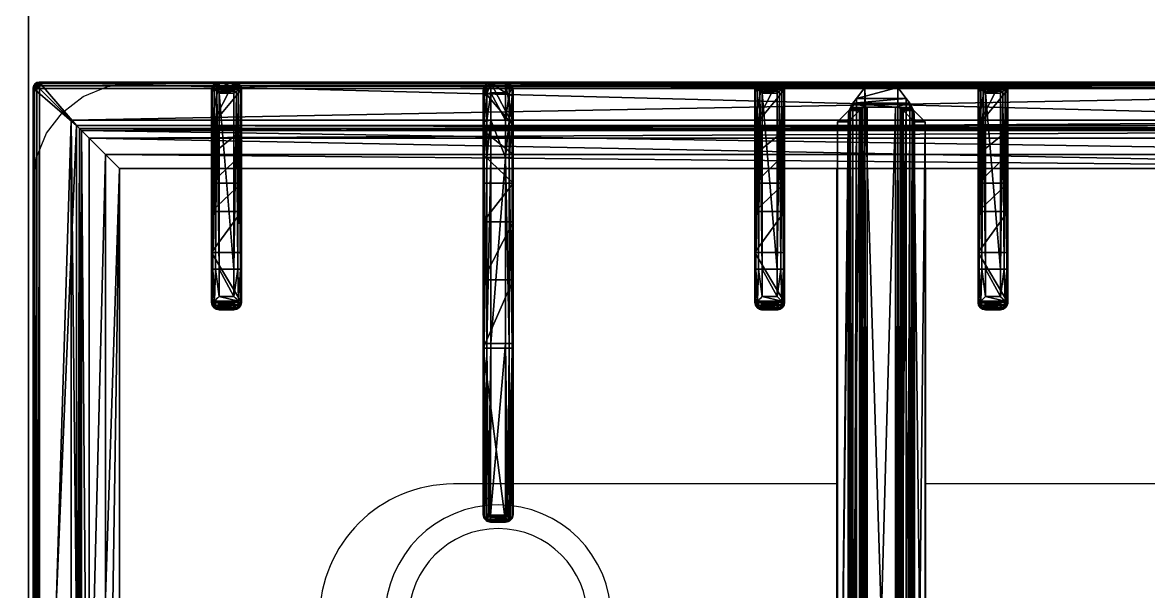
# Model space of a CAD drawing. Header units: millimetres. Extents: x 38967 to 51721, y 49836 to 53207.
# Drawn here: x 41740.43 to 41778.26, y 52557.73 to 52576.84 of the extents above; entities that cross this region are included whole.
import ezdxf

# ---------------------------------------------------------------- set-up
doc = ezdxf.new("R2010")
doc.units = ezdxf.units.MM
doc.header["$LTSCALE"] = 5
for name, color, linetype in [('200-EquipBlack-3d', 250, 'Continuous'), ('200-EquipInternal-2d', 252, 'Continuous'), ('200-EquipSteel-3d', 9, 'Continuous')]:
    doc.layers.add(name, color=color, linetype=linetype)

# ---------------------------------------------------------------- blocks, each defined once
blk = doc.blocks.new('ELECTROLUX-MC7-BODY1200X250')
at = {"layer": '200-EquipSteel-3d'}
for points in [[(0, -655, 650), (0, -102, 650), (1200, -102, 650), (1200, -655, 650)], [(0, -655, 650), (1200, -655, 650), (1200, -655, 900), (0, -655, 900)]]:
    blk.add_3dface(points, dxfattribs=at)
blk = doc.blocks.new('ELECTROLUX-MC-BURNER6')
at = {"layer": '200-EquipInternal-2d'}
for radius in [38, 30]:
    blk.add_circle((0, 0), radius, dxfattribs=at)
blk = doc.blocks.new('ELECTROLUX-MC-CRUSCOTTO1200')
at = {"layer": '200-EquipSteel-3d'}
for points in [[(0, -55.83, 654.41), (0, 0, 660.54), (1200, 0, 660.54), (1200, -55.83, 654.41)], [(0, 0, 660.54), (0, 0, 900), (1200, 0, 900), (1200, 0, 660.54)], [(0, 0, 900), (0, -62, 900), (1200, -62, 900), (1200, 0, 900)]]:
    blk.add_3dface(points, dxfattribs=at)
blk = doc.blocks.new('ELECTROLUX-MC7-TOPFYERBRURNERS6')
at = {"layer": '200-EquipInternal-2d'}
for p, q in [((780, -651.5), (780, -85.5)), ((703.52, -333.5), (703.52, -328.5)), ((703.52, -328.5), (705.63, -328.5)), ((705.63, -328.5), (705.63, -333.5)), ((708.09, -326), (705.96, -326)), ((717.19, -328.5), (707.98, -328.5)), ((707.98, -333.5), (707.98, -328.5)), ((708.09, -326), (717.24, -326)), ((717.19, -328.5), (717.19, -333.5)), ((778, -328.5), (717.19, -328.5)), ((717.24, -326), (777.53, -326)), ((778, -328.5), (778, -333.5)), ((780, -328.5), (780, -333.5)), ((780, -328.5), (780, -333.5)), ((705.63, -333.5), (703.52, -333.5)), ((705.96, -336), (708.09, -336)), ((707.98, -333.5), (717.19, -333.5)), ((717.24, -336), (708.09, -336)), ((717.19, -333.5), (778, -333.5)), ((777.53, -336), (717.24, -336)), ((605, -353.5), (751.02, -353.5)), ((605, -383.5), (751.02, -383.5)), ((705.96, -401), (708.09, -401)), ((717.24, -401), (708.09, -401)), ((777.53, -401), (717.24, -401)), ((703.52, -403.5), (703.52, -408.5)), ((705.63, -403.5), (703.52, -403.5)), ((705.63, -408.5), (705.63, -403.5)), ((707.98, -403.5), (717.19, -403.5)), ((707.98, -403.5), (707.98, -408.5)), ((717.19, -403.5), (778, -403.5)), ((717.19, -408.5), (717.19, -403.5)), ((778, -408.5), (778, -403.5)), ((780, -408.5), (780, -403.5)), ((780, -408.5), (780, -403.5)), ((703.52, -408.5), (705.63, -408.5)), ((717.19, -408.5), (707.98, -408.5)), ((778, -408.5), (717.19, -408.5)), ((708.09, -411), (705.96, -411)), ((708.09, -411), (717.24, -411)), ((717.24, -411), (777.53, -411)), ((632.19, -494.75), (632.19, -499.75)), ((632.64, -494.75), (632.19, -494.75)), ((632.64, -494.75), (632.64, -499.75)), ((632.73, -494.16), (632.73, -500.34)), ((634.54, -494.75), (634.54, -499.75)), ((692.19, -494.75), (634.54, -494.75)), ((634.69, -492.25), (635.11, -492.25)), ((635.11, -492.25), (692.24, -492.25)), ((692.19, -494.75), (692.19, -499.75)), ((754.69, -494.75), (692.19, -494.75)), ((692.24, -492.25), (754.69, -492.25)), ((754.69, -494.75), (754.69, -492.25)), ((754.69, -492.25), (777.19, -492.25)), ((754.69, -494.75), (754.69, -499.75)), ((779.69, -494.75), (754.69, -494.75)), ((779.69, -494.75), (779.69, -499.75)), ((632.19, -499.75), (632.64, -499.75)), ((634.54, -499.75), (692.19, -499.75)), ((635.11, -502.25), (634.69, -502.25)), ((692.24, -502.25), (635.11, -502.25)), ((692.19, -499.75), (754.69, -499.75)), ((754.69, -502.25), (692.24, -502.25)), ((754.69, -502.25), (754.69, -499.75)), ((754.69, -499.75), (779.69, -499.75)), ((777.19, -502.25), (754.69, -502.25)), ((703.52, -591), (703.52, -586)), ((703.52, -586), (705.63, -586)), ((705.63, -586), (705.63, -591)), ((708.09, -583.5), (705.96, -583.5)), ((717.19, -586), (707.98, -586)), ((707.98, -591), (707.98, -586)), ((708.09, -583.5), (717.24, -583.5)), ((717.19, -586), (717.19, -591)), ((778, -586), (717.19, -586)), ((717.24, -583.5), (777.53, -583.5)), ((778, -586), (778, -591)), ((780, -586), (780, -591)), ((780, -586), (780, -591)), ((705.63, -591), (703.52, -591)), ((705.96, -593.5), (708.09, -593.5)), ((707.98, -591), (717.19, -591)), ((717.24, -593.5), (708.09, -593.5)), ((717.19, -591), (778, -591)), ((777.53, -593.5), (717.24, -593.5)), ((422, -653.5), (778, -653.5))]:
    blk.add_line(p, q, dxfattribs=at)
blk.add_lwpolyline([(751.02, -112.48), (448.98, -112.48), (448.98, -624.52), (751.02, -624.52)], close=True, dxfattribs=at)
for points in [[(555, -353.5), (555, -222.25, -1), (645, -222.25), (645, -353.5)], [(645, -383.5), (645, -512.25, -1), (555, -512.25), (555, -383.5)]]:
    blk.add_lwpolyline(points, format="xyb", dxfattribs=at)
for centre, start, end in [((777.19, -494.75), 0, 90), ((777.19, -499.75), 270, 0)]:
    blk.add_arc(centre, 2.5, start, end, dxfattribs=at)
for centre, major_axis, ratio, start_param, end_param in [((708.09, -328.5), (1.92, 1.92), 0.8391, 1.592613, 2.268928), ((708.09, -328.5), (0, 2.5), 0.84544, 0, 0.894481), ((708.09, -328.5), (-2.5, 2.5), 0.02182, 0.872665, 1.54898), ((717.24, -328.5), (0, 2.5), 0.02182, 0, 1.570796), ((777.53, -328.5), (0, 2.5), 0.948965, -0.895145, 0), ((708.09, -333.5), (-1.92, 1.92), 0.8391, 0.872665, 1.54898), ((708.09, -333.5), (2.5, 2.5), 0.02182, 1.592613, 2.268928), ((708.09, -333.5), (0, 2.5), 0.84544, 2.247111, 3.141593), ((717.24, -333.5), (0, 2.5), 0.02182, 1.570796, 3.141593), ((777.53, -333.5), (0, 2.5), 0.948965, 3.141593, 4.036737), ((708.09, -586), (1.92, 1.92), 0.8391, 1.592613, 2.268928), ((708.09, -586), (0, 2.5), 0.84544, 0, 0.894481), ((708.09, -586), (-2.5, 2.5), 0.02182, 0.872665, 1.54898), ((717.24, -586), (0, 2.5), 0.02182, 0, 1.570796), ((777.53, -586), (0, 2.5), 0.948965, -0.895145, 0), ((708.09, -591), (-1.92, 1.92), 0.8391, 0.872665, 1.54898), ((708.09, -591), (2.5, 2.5), 0.02182, 1.592613, 2.268928), ((708.09, -591), (0, 2.5), 0.84544, 2.247111, 3.141593), ((717.24, -591), (0, 2.5), 0.02182, 1.570796, 3.141593), ((777.53, -591), (0, 2.5), 0.948965, 3.141593, 4.036737)]:
    blk.add_ellipse(centre, major_axis=major_axis, ratio=ratio, start_param=start_param, end_param=end_param, dxfattribs=at)
at = {"layer": '200-EquipInternal-2d', "extrusion": (0, 0, -1)}
for centre, major_axis, ratio, start_param, end_param in [((708.09, -403.5), (0, 2.5), 0.84544, -0.894481, 0), ((717.24, -403.5), (0, 2.5), 0.02182, 4.712389, 6.283185), ((777.53, -403.5), (0, 2.5), 0.948965, 0, 0.895145), ((708.09, -403.5), (1.92, 1.92), 0.8391, 4.014257, 4.690572), ((708.09, -403.5), (-2.5, 2.5), 0.02182, 4.734206, 5.410521), ((708.09, -408.5), (-1.92, 1.92), 0.8391, 4.734206, 5.410521), ((708.09, -408.5), (2.5, 2.5), 0.02182, 4.014257, 4.690572), ((717.24, -408.5), (0, 2.5), 0.02182, 3.141593, 4.712389), ((708.09, -408.5), (0, 2.5), 0.84544, 3.141593, 4.036074), ((777.53, -408.5), (0, 2.5), 0.948965, 2.246448, 3.141593), ((634.69, -494.75), (2.5, 0), 0.99863, 3.141593, 4.712389), ((636.11, -494.75), (3.47, 0), 0.720185, 3.141593, 3.380139), ((635.11, -494.75), (0, 2.5), 0.951091, -0.914364, 0), ((692.24, -494.75), (0, 2.5), 0.02182, 4.712389, 6.283185), ((634.69, -499.75), (-2.5, 0), 0.99863, 4.712389, 6.283185), ((636.11, -499.75), (-3.47, 0), 0.720185, -0.238546, 0), ((635.11, -499.75), (0, 2.5), 0.951091, 3.141593, 4.055957), ((692.24, -499.75), (0, 2.5), 0.02182, 3.141593, 4.712389), ((778, -651.5), (-1.42, 1.42), 0.997265, 2.357564, 3.925621)]:
    blk.add_ellipse(centre, major_axis=major_axis, ratio=ratio, start_param=start_param, end_param=end_param, dxfattribs=at)
at = {"layer": '200-EquipInternal-2d'}
for points, knots in [([(705.96, -326), (705.81, -326), (705.65, -326.01), (705.34, -326.08), (705.18, -326.13), (704.88, -326.25), (704.74, -326.33), (704.47, -326.52), (704.35, -326.62), (704.13, -326.84), (704.03, -326.97), (703.85, -327.24), (703.77, -327.39), (703.65, -327.7), (703.6, -327.86), (703.54, -328.18), (703.52, -328.34), (703.52, -328.5)], [3.776921, 3.776921, 3.776921, 3.776921, 4.248957, 4.248957, 4.720993, 4.720993, 5.193029, 5.193029, 5.665065, 5.665065, 6.135831, 6.135831, 6.606596, 6.606596, 7.077361, 7.077361, 7.548126, 7.548126, 7.548126, 7.548126]), ([(779.38, -326.94), (779.21, -327.14), (779.01, -327.37), (778.67, -327.75), (778.53, -327.9), (778.26, -328.21), (778.13, -328.36), (778, -328.5)], [11.858599, 11.858599, 11.858599, 11.858599, 12.773425, 12.773425, 13.35037, 13.35037, 13.927314, 13.927314, 13.927314, 13.927314]), ([(780, -328.5), (779.99, -328.36), (779.97, -328.21), (779.91, -327.9), (779.86, -327.75), (779.69, -327.37), (779.55, -327.14), (779.38, -326.94)], [0, 0, 0, 0, 0.576945, 0.576945, 1.153889, 1.153889, 2.068716, 2.068716, 2.068716, 2.068716]), ([(703.52, -333.5), (703.52, -333.66), (703.54, -333.82), (703.6, -334.14), (703.65, -334.3), (703.77, -334.61), (703.85, -334.76), (704.03, -335.03), (704.13, -335.16), (704.35, -335.38), (704.47, -335.48), (704.74, -335.67), (704.88, -335.75), (705.18, -335.87), (705.34, -335.92), (705.65, -335.98), (705.81, -336), (705.96, -336)], [15.096253, 15.096253, 15.096253, 15.096253, 15.567018, 15.567018, 16.037783, 16.037783, 16.508548, 16.508548, 16.979314, 16.979314, 17.45135, 17.45135, 17.923386, 17.923386, 18.395422, 18.395422, 18.867458, 18.867458, 18.867458, 18.867458]), ([(778, -333.5), (778.13, -333.64), (778.26, -333.79), (778.53, -334.09), (778.67, -334.25), (779.01, -334.63), (779.21, -334.86), (779.38, -335.06)], [0, 0, 0, 0, 0.576945, 0.576945, 1.153889, 1.153889, 2.068716, 2.068716, 2.068716, 2.068716]), ([(779.38, -335.06), (779.55, -334.86), (779.69, -334.63), (779.86, -334.25), (779.91, -334.09), (779.97, -333.79), (779.99, -333.64), (780, -333.5)], [11.858599, 11.858599, 11.858599, 11.858599, 12.773425, 12.773425, 13.35037, 13.35037, 13.927314, 13.927314, 13.927314, 13.927314]), ([(703.52, -403.5), (703.52, -403.34), (703.54, -403.18), (703.6, -402.86), (703.65, -402.7), (703.77, -402.39), (703.85, -402.24), (704.03, -401.97), (704.13, -401.84), (704.35, -401.62), (704.47, -401.52), (704.74, -401.33), (704.88, -401.25), (705.18, -401.13), (705.34, -401.08), (705.65, -401.02), (705.81, -401), (705.96, -401)], [15.096253, 15.096253, 15.096253, 15.096253, 15.567018, 15.567018, 16.037783, 16.037783, 16.508548, 16.508548, 16.979314, 16.979314, 17.45135, 17.45135, 17.923386, 17.923386, 18.395422, 18.395422, 18.867458, 18.867458, 18.867458, 18.867458]), ([(778, -403.5), (778.13, -403.36), (778.26, -403.21), (778.53, -402.91), (778.67, -402.75), (779.01, -402.37), (779.21, -402.14), (779.38, -401.94)], [0, 0, 0, 0, 0.576945, 0.576945, 1.153889, 1.153889, 2.068716, 2.068716, 2.068716, 2.068716]), ([(779.38, -401.94), (779.55, -402.14), (779.69, -402.37), (779.86, -402.75), (779.91, -402.91), (779.97, -403.21), (779.99, -403.36), (780, -403.5)], [11.858599, 11.858599, 11.858599, 11.858599, 12.773425, 12.773425, 13.35037, 13.35037, 13.927314, 13.927314, 13.927314, 13.927314]), ([(705.96, -411), (705.81, -411), (705.65, -410.99), (705.34, -410.92), (705.18, -410.87), (704.88, -410.75), (704.74, -410.67), (704.47, -410.48), (704.35, -410.38), (704.13, -410.16), (704.03, -410.03), (703.85, -409.76), (703.77, -409.61), (703.65, -409.3), (703.6, -409.14), (703.54, -408.82), (703.52, -408.66), (703.52, -408.5)], [3.776921, 3.776921, 3.776921, 3.776921, 4.248957, 4.248957, 4.720993, 4.720993, 5.193029, 5.193029, 5.665065, 5.665065, 6.135831, 6.135831, 6.606596, 6.606596, 7.077361, 7.077361, 7.548126, 7.548126, 7.548126, 7.548126]), ([(779.38, -410.06), (779.21, -409.86), (779.01, -409.63), (778.67, -409.25), (778.53, -409.09), (778.26, -408.79), (778.13, -408.64), (778, -408.5)], [11.858599, 11.858599, 11.858599, 11.858599, 12.773425, 12.773425, 13.35037, 13.35037, 13.927314, 13.927314, 13.927314, 13.927314]), ([(780, -408.5), (779.99, -408.64), (779.97, -408.79), (779.91, -409.09), (779.86, -409.25), (779.69, -409.63), (779.55, -409.86), (779.38, -410.06)], [0, 0, 0, 0, 0.576945, 0.576945, 1.153889, 1.153889, 2.068716, 2.068716, 2.068716, 2.068716]), ([(633.22, -493.22), (633.07, -493.42), (632.94, -493.63), (632.8, -493.95), (632.76, -494.06), (632.73, -494.16)], [11.917214, 11.917214, 11.917214, 11.917214, 12.775852, 12.775852, 13.165698, 13.165698, 13.165698, 13.165698]), ([(634.54, -494.75), (634.54, -494.75), (634.54, -494.75), (634.54, -494.75), (634.54, -494.75), (634.54, -494.75), (634.54, -494.75), (634.54, -494.74), (634.54, -494.74), (634.54, -494.74), (634.53, -494.74), (634.53, -494.73), (634.53, -494.73), (634.51, -494.71), (634.5, -494.7), (634.48, -494.68), (634.46, -494.66), (634.41, -494.6), (634.37, -494.55), (634.25, -494.41), (634.15, -494.31), (633.97, -494.1), (633.87, -493.99), (633.68, -493.77), (633.59, -493.66), (633.41, -493.44), (633.31, -493.33), (633.22, -493.22)], [8.18857, 8.18857, 8.18857, 8.18857, 8.190334, 8.190334, 8.192098, 8.192098, 8.195626, 8.195626, 8.202682, 8.202682, 8.216794, 8.216794, 8.245018, 8.245018, 8.301466, 8.301466, 8.414361, 8.414361, 8.640152, 8.640152, 9.091733, 9.091733, 9.543315, 9.543315, 9.994896, 9.994896, 10.458359, 10.458359, 10.458359, 10.458359]), ([(632.73, -500.34), (632.76, -500.44), (632.8, -500.55), (632.94, -500.87), (633.07, -501.08), (633.22, -501.28)], [0.764042, 0.764042, 0.764042, 0.764042, 1.153889, 1.153889, 2.012527, 2.012527, 2.012527, 2.012527]), ([(633.22, -501.28), (633.31, -501.17), (633.41, -501.06), (633.59, -500.84), (633.68, -500.73), (633.87, -500.51), (633.97, -500.4), (634.15, -500.19), (634.25, -500.09), (634.37, -499.95), (634.41, -499.9), (634.46, -499.84), (634.48, -499.82), (634.5, -499.8), (634.51, -499.79), (634.53, -499.77), (634.53, -499.77), (634.53, -499.76), (634.54, -499.76), (634.54, -499.76), (634.54, -499.76), (634.54, -499.75), (634.54, -499.75), (634.54, -499.75), (634.54, -499.75), (634.54, -499.75), (634.54, -499.75), (634.54, -499.75)], [5.918265, 5.918265, 5.918265, 5.918265, 6.381728, 6.381728, 6.833309, 6.833309, 7.284891, 7.284891, 7.736472, 7.736472, 7.962263, 7.962263, 8.075158, 8.075158, 8.131606, 8.131606, 8.15983, 8.15983, 8.173942, 8.173942, 8.180998, 8.180998, 8.184526, 8.184526, 8.18629, 8.18629, 8.188054, 8.188054, 8.188054, 8.188054]), ([(705.96, -583.5), (705.81, -583.5), (705.65, -583.51), (705.34, -583.58), (705.18, -583.63), (704.88, -583.75), (704.74, -583.83), (704.47, -584.02), (704.35, -584.12), (704.13, -584.34), (704.03, -584.47), (703.85, -584.74), (703.77, -584.89), (703.65, -585.2), (703.6, -585.36), (703.54, -585.68), (703.52, -585.84), (703.52, -586)], [3.776921, 3.776921, 3.776921, 3.776921, 4.248957, 4.248957, 4.720993, 4.720993, 5.193029, 5.193029, 5.665065, 5.665065, 6.135831, 6.135831, 6.606596, 6.606596, 7.077361, 7.077361, 7.548126, 7.548126, 7.548126, 7.548126]), ([(779.38, -584.44), (779.21, -584.64), (779.01, -584.87), (778.67, -585.25), (778.53, -585.41), (778.26, -585.71), (778.13, -585.86), (778, -586)], [11.858599, 11.858599, 11.858599, 11.858599, 12.773425, 12.773425, 13.35037, 13.35037, 13.927314, 13.927314, 13.927314, 13.927314]), ([(780, -586), (779.99, -585.86), (779.97, -585.71), (779.91, -585.41), (779.86, -585.25), (779.69, -584.87), (779.55, -584.64), (779.38, -584.44)], [0, 0, 0, 0, 0.576945, 0.576945, 1.153889, 1.153889, 2.068716, 2.068716, 2.068716, 2.068716]), ([(703.52, -591), (703.52, -591.16), (703.54, -591.32), (703.6, -591.64), (703.65, -591.8), (703.77, -592.11), (703.85, -592.26), (704.03, -592.53), (704.13, -592.66), (704.35, -592.88), (704.47, -592.98), (704.74, -593.17), (704.88, -593.25), (705.18, -593.37), (705.34, -593.42), (705.65, -593.48), (705.81, -593.5), (705.96, -593.5)], [15.096253, 15.096253, 15.096253, 15.096253, 15.567018, 15.567018, 16.037783, 16.037783, 16.508548, 16.508548, 16.979314, 16.979314, 17.45135, 17.45135, 17.923386, 17.923386, 18.395422, 18.395422, 18.867458, 18.867458, 18.867458, 18.867458]), ([(778, -591), (778.13, -591.14), (778.26, -591.29), (778.53, -591.59), (778.67, -591.75), (779.01, -592.13), (779.21, -592.36), (779.38, -592.56)], [0, 0, 0, 0, 0.576945, 0.576945, 1.153889, 1.153889, 2.068716, 2.068716, 2.068716, 2.068716]), ([(779.38, -592.56), (779.55, -592.36), (779.69, -592.13), (779.86, -591.75), (779.91, -591.59), (779.97, -591.29), (779.99, -591.14), (780, -591)], [11.858599, 11.858599, 11.858599, 11.858599, 12.773425, 12.773425, 13.35037, 13.35037, 13.927314, 13.927314, 13.927314, 13.927314])]:
    blk.add_open_spline(points, degree=3, knots=knots, dxfattribs=at)
at = {"layer": '200-EquipSteel-3d'}
for points, invisible_edges in [([(800, -80.5, 900), (779.66, -117.26, 900), (779.66, -619.74, 900), (800, -655, 900)], 13), ([(778.51, -628.47, 900), (779.66, -619.74, 900), (800, -655, 900)], 10), ([(775.14, -636.62, 900), (778.51, -628.47, 900), (800, -655, 900)], 10), ([(769.77, -643.61, 900), (775.14, -636.62, 900), (800, -655, 900)], 10), ([(762.78, -648.98, 900), (769.77, -643.61, 900), (800, -655, 900)], 10), ([(754.63, -652.35, 900), (762.78, -648.98, 900), (800, -655, 900)], 10), ([(800, -655, 900), (745.89, -653.5, 900), (454.11, -653.5, 900), (400, -655, 900)], 5), ([(745.89, -653.5, 900), (754.63, -652.35, 900), (800, -655, 900)], 10)]:
    blk.add_3dface(points, dxfattribs=dict(at, invisible_edges=invisible_edges))
at = {"layer": '200-EquipBlack-3d'}
mesh = blk.add_polyface(dxfattribs=at)
corners = [(779.78, -85.71, 904.1), (780, -85.5, 900), (779.52, -84.72, 904.14), (779.73, -84.5, 900), (778, -83.5, 900), (778.78, -83.98, 904.14), (779, -83.77, 900), (777.79, -83.72, 904.1), (779.48, -85.71, 905.06), (779.29, -84.85, 905), (778.65, -85.21, 905.73), (778.76, -85.71, 905.75), (778.65, -84.21, 905), (777.79, -84.02, 905.06), (778.29, -84.85, 905.73), (777.79, -84.74, 905.75), (777.79, -85.71, 906), (422.21, -85.71, 906), (422.21, -84.74, 905.75), (422.21, -84.02, 905.06), (422.21, -83.72, 904.1), (422, -83.5, 900), (765.45, -638.95, 900), (422, -653.5, 900), (434.55, -638.95, 900), (765.45, -98.05, 900), (780, -651.5, 900), (434.55, -98.05, 900), (420, -85.5, 900), (421, -83.77, 900), (779.73, -652.5, 900), (779, -653.23, 900), (778, -653.5, 900), (420, -651.5, 900), (420.27, -652.5, 900), (421, -653.23, 900), (420.27, -84.5, 900), (421.22, -83.98, 904.14), (420.48, -84.72, 904.14), (420.22, -85.71, 904.1), (421.35, -84.21, 905), (421.71, -84.85, 905.73), (420.71, -84.85, 905), (420.52, -85.71, 905.06), (421.35, -85.21, 905.73), (421.24, -85.71, 905.75), (422.21, -651.29, 906), (421.24, -651.29, 905.75), (420.52, -651.29, 905.06), (420.22, -651.29, 904.1), (420.48, -652.28, 904.14), (421.22, -653.02, 904.14), (422.21, -653.28, 904.1), (420.71, -652.15, 905), (421.35, -651.79, 905.73), (421.35, -652.79, 905), (422.21, -652.98, 905.06), (421.71, -652.15, 905.73), (422.21, -652.26, 905.75), (435.55, -637.95, 899.73), (435.55, -99.05, 899.73), (436.28, -99.78, 899), (436.28, -637.22, 899), (438.88, -634.62, 902.5), (438.88, -102.38, 902.5), (436.31, -637.19, 905.06), (436.31, -99.81, 905.06), (432.81, -96.31, 906), (432.81, -640.69, 906), (448.98, -624.52, 885), (448.98, -112.48, 885), (444.36, -107.86, 885), (444.36, -629.14, 885), (777.79, -653.28, 904.1), (777.79, -652.98, 905.06), (777.79, -651.29, 906), (777.79, -652.26, 905.75), (763.72, -637.22, 899), (764.45, -637.95, 899.73), (764.45, -99.05, 899.73), (763.72, -99.78, 899), (767.19, -640.69, 906), (767.19, -96.31, 906), (778.78, -653.02, 904.14), (779.52, -652.28, 904.14), (779.78, -651.29, 904.1), (778.65, -652.79, 905), (778.29, -652.15, 905.73), (779.29, -652.15, 905), (779.48, -651.29, 905.06), (778.65, -651.79, 905.73), (778.76, -651.29, 905.75), (761.12, -634.62, 902.5), (751.02, -624.52, 885), (763.69, -637.19, 905.06), (755.64, -629.14, 885), (755.64, -107.86, 885), (751.02, -112.48, 885), (761.12, -102.38, 902.5), (763.69, -99.81, 905.06)]
mesh.append_faces([[corners[k] for k in face] for face in [(16, 10, 14), (17, 41, 44), (46, 54, 57), (75, 87, 90)]])
mesh.append_faces([[corners[k] for k in face] for face in [(4, 5, 6), (8, 10, 11), (16, 11, 10), (15, 16, 14), (7, 19, 13), (13, 18, 15), (28, 38, 36), (19, 41, 18), (17, 18, 41), (45, 17, 44), (39, 48, 43), (43, 47, 45), (23, 51, 35), (48, 54, 47), (46, 47, 54), (58, 46, 57), (52, 74, 56), (76, 56, 74), (26, 84, 30), (74, 87, 76), (85, 88, 84), (88, 87, 86), (75, 76, 87), (91, 75, 90), (85, 8, 89), (11, 89, 8)]], dxfattribs={"vtx0": -1})
mesh.append_faces([[corners[k] for k in face] for face in [(16, 15, 17), (22, 23, 24), (25, 26, 22), (27, 21, 25), (21, 28, 29), (6, 1, 4), (4, 25, 21), (24, 28, 27), (35, 33, 23), (26, 25, 1), (23, 22, 32), (17, 45, 46), (75, 81, 46), (81, 16, 82), (46, 67, 17), (17, 82, 16), (93, 72, 69), (72, 93, 95), (70, 71, 97), (97, 95, 93)]], dxfattribs={"vtx0": -1, "vtx1": -1})
mesh.append_faces([[corners[k] for k in face] for face in [(21, 27, 28), (4, 1, 25), (26, 32, 22), (24, 23, 33)]], dxfattribs={"vtx0": -1, "vtx1": -1, "vtx2": -1})
mesh.append_faces([[corners[k] for k in face] for face in [(17, 15, 18), (24, 33, 28), (46, 45, 47), (75, 58, 76), (16, 91, 11)]], dxfattribs={"vtx0": -1, "vtx2": -1})
mesh.append_faces([[corners[k] for k in face] for face in [(0, 1, 2), (5, 2, 6), (8, 0, 9), (5, 12, 2), (5, 7, 12), (12, 13, 14), (12, 14, 9), (2, 9, 0), (10, 9, 14), (19, 18, 13), (4, 21, 7), (30, 31, 26), (34, 33, 35), (20, 21, 37), (38, 37, 36), (19, 20, 40), (38, 42, 37), (38, 39, 42), (42, 43, 44), (42, 44, 40), (37, 40, 20), (41, 40, 44), (48, 47, 43), (28, 33, 39), (49, 33, 50), (51, 50, 35), (48, 49, 53), (51, 55, 50), (51, 52, 55), (55, 56, 57), (55, 57, 53), (50, 53, 49), (54, 53, 57), (24, 27, 59), (61, 62, 60), (63, 64, 65), (67, 68, 66), (69, 70, 63), (61, 71, 62), (73, 74, 52), (58, 56, 76), (32, 73, 23), (62, 77, 59), (22, 24, 78), (27, 25, 60), (80, 61, 79), (73, 32, 83), (84, 83, 30), (74, 73, 86), (88, 89, 90), (88, 86, 84), (83, 84, 86), (92, 93, 63), (68, 81, 65), (92, 63, 94), (72, 95, 62), (95, 96, 77), (98, 97, 92), (81, 82, 94), (98, 92, 99), (77, 80, 78), (25, 22, 79), (0, 8, 85), (91, 89, 11), (80, 96, 61), (70, 97, 64), (64, 98, 66), (82, 67, 99), (1, 0, 26)]], dxfattribs={"vtx1": -1})
mesh.append_faces([[corners[k] for k in face] for face in [(31, 32, 26), (75, 46, 58), (75, 16, 81), (81, 68, 46), (68, 67, 46), (67, 82, 17), (70, 69, 71), (72, 71, 69), (71, 96, 97), (96, 95, 97), (16, 75, 91)]], dxfattribs={"vtx1": -1, "vtx2": -1})
mesh.append_faces([[corners[k] for k in face] for face in [(1, 3, 2), (4, 7, 5), (2, 3, 6), (8, 9, 10), (7, 13, 12), (12, 9, 2), (13, 15, 14), (7, 20, 19), (21, 20, 7), (6, 3, 1), (28, 36, 29), (21, 29, 37), (28, 39, 38), (37, 29, 36), (19, 40, 41), (39, 43, 42), (42, 40, 37), (43, 45, 44), (39, 49, 48), (33, 49, 39), (33, 34, 50), (23, 52, 51), (50, 34, 35), (48, 53, 54), (52, 56, 55), (55, 53, 50), (56, 58, 57), (27, 60, 59), (62, 59, 60), (64, 66, 65), (68, 65, 66), (70, 64, 63), (71, 72, 62), (73, 52, 23), (77, 78, 59), (24, 59, 78), (25, 79, 60), (61, 60, 79), (32, 31, 83), (26, 85, 84), (83, 31, 30), (74, 86, 87), (73, 83, 86), (85, 89, 88), (88, 90, 87), (89, 91, 90), (93, 69, 63), (81, 94, 65), (63, 65, 94), (95, 77, 62), (96, 80, 77), (97, 93, 92), (82, 99, 94), (92, 94, 99), (80, 79, 78), (22, 78, 79), (96, 71, 61), (97, 98, 64), (98, 99, 66), (67, 66, 99), (0, 85, 26)]], dxfattribs={"vtx2": -1})
mesh = blk.add_polyface(dxfattribs=at)
corners = [(707.98, -333.5, 934.6), (706.44, -326.93, 933.98), (706.44, -335.06, 933.98), (707.98, -328.5, 934.6), (705.63, -328.5, 932.53), (705.63, -333.5, 932.53), (703.71, -334.46, 920.55), (703.52, -333.5, 920.59), (704.24, -335.27, 920.43), (707.18, -335.75, 933.14), (705.96, -336, 920), (708.09, -336, 932.1), (705.03, -335.81, 920.24), (703.52, -328.5, 920.59), (703.71, -327.54, 920.55), (707.18, -326.25, 933.14), (704.24, -326.73, 920.43), (705.03, -326.19, 920.24), (705.96, -326, 920), (708.09, -326, 932.1), (717.24, -336, 932.5), (722.73, -336, 912.68), (775.79, -336, 932.5), (746.02, -336, 885), (763.72, -336, 899), (736.51, -336, 900.63), (755.64, -336, 885), (764.17, -336, 899.53), (764.77, -336, 899.88), (777.5, -336, 900), (765.45, -336, 900), (722.73, -326, 912.68), (746.02, -326, 885), (736.51, -326, 900.63), (717.24, -326, 932.5), (777.5, -326, 900), (765.45, -326, 900), (775.79, -326, 932.5), (764.77, -326, 899.88), (764.17, -326, 899.53), (755.64, -326, 885), (763.72, -326, 899), (778.27, -328.5, 933.1), (780, -328.5, 900), (778.1, -327.7, 933.81), (778.75, -326.33, 900), (777.64, -326.94, 934.45), (779.66, -327.25, 900), (776.82, -326.25, 933.58), (780, -333.5, 900), (778.27, -333.5, 933.1), (779.66, -334.75, 900), (778.75, -335.66, 900), (717.19, -327.25, 934.67), (717.19, -328.5, 935), (717.21, -326.33, 933.75), (776.98, -327.7, 934.87), (776.27, -328.5, 935), (717.19, -333.5, 935), (776.27, -333.5, 935), (777.64, -335.06, 934.45), (776.98, -334.3, 934.87), (778.1, -334.3, 933.81), (776.82, -335.75, 933.58), (717.21, -335.66, 933.75), (717.19, -334.75, 934.67)]
mesh.append_faces([[corners[k] for k in face] for face in [(5, 6, 2), (5, 7, 6), (6, 8, 2), (13, 4, 14), (16, 14, 1), (1, 14, 4), (42, 43, 44), (45, 46, 47), (46, 45, 48), (46, 44, 47), (44, 43, 47), (1, 55, 15), (48, 55, 46), (46, 53, 56), (57, 56, 54), (50, 62, 49), (49, 62, 51), (63, 52, 60), (52, 51, 60), (60, 51, 62), (61, 65, 60), (59, 58, 61), (60, 64, 63), (9, 64, 2)]])
mesh.append_faces([[corners[k] for k in face] for face in [(0, 1, 2), (15, 16, 1), (16, 15, 17), (19, 17, 15), (32, 25, 33), (35, 48, 45), (35, 30, 36), (3, 53, 1), (53, 55, 1), (55, 53, 46), (58, 65, 61), (65, 64, 60), (64, 65, 2), (65, 0, 2)]], dxfattribs={"vtx0": -1})
mesh.append_faces([[corners[k] for k in face] for face in [(20, 21, 22), (23, 24, 25), (25, 22, 21), (30, 22, 28), (12, 17, 10), (17, 12, 16), (6, 14, 8), (8, 16, 12), (18, 34, 31), (37, 31, 34), (51, 29, 49), (49, 30, 43)]], dxfattribs={"vtx0": -1, "vtx1": -1})
mesh.append_faces([[corners[k] for k in face] for face in [(25, 28, 22), (37, 38, 33), (35, 43, 30)]], dxfattribs={"vtx0": -1, "vtx1": -1, "vtx2": -1})
mesh.append_faces([[corners[k] for k in face] for face in [(37, 33, 31), (33, 39, 41), (34, 15, 55), (34, 55, 48), (58, 54, 3), (54, 58, 59), (20, 63, 64), (20, 64, 9)]], dxfattribs={"vtx0": -1, "vtx2": -1})
mesh.append_faces([[corners[k] for k in face] for face in [(1, 4, 2), (2, 8, 9), (10, 11, 12), (12, 9, 8), (4, 13, 5), (18, 17, 19), (11, 10, 20), (29, 22, 30), (7, 13, 6), (10, 18, 21), (25, 21, 33), (19, 34, 18), (35, 36, 37), (40, 32, 41), (37, 48, 35), (43, 42, 49), (45, 47, 35), (19, 15, 34), (37, 34, 48), (0, 58, 3), (57, 54, 59), (42, 44, 50), (46, 60, 44), (60, 46, 61), (59, 61, 57), (62, 50, 44), (22, 29, 63), (22, 63, 20), (11, 20, 9), (26, 23, 40), (24, 26, 41), (36, 30, 38), (24, 41, 27), (39, 38, 27)]], dxfattribs={"vtx1": -1})
mesh.append_faces([[corners[k] for k in face] for face in [(10, 21, 20), (24, 27, 25), (27, 28, 25), (13, 14, 6), (14, 16, 8), (36, 38, 37), (38, 39, 33), (32, 33, 41), (47, 43, 35), (29, 30, 49), (3, 54, 53), (58, 0, 65)]], dxfattribs={"vtx1": -1, "vtx2": -1})
mesh.append_faces([[corners[k] for k in face] for face in [(0, 3, 1), (4, 5, 2), (11, 9, 12), (13, 7, 5), (23, 26, 24), (17, 18, 10), (18, 31, 21), (32, 23, 25), (21, 31, 33), (42, 50, 49), (51, 52, 29), (54, 56, 53), (46, 56, 61), (60, 62, 44), (61, 56, 57), (29, 52, 63), (23, 32, 40), (26, 40, 41), (30, 28, 38), (41, 39, 27), (38, 28, 27)]], dxfattribs={"vtx2": -1})
mesh = blk.add_polyface(dxfattribs=at)
corners = [(433.32, -379.61, 880), (766.68, -379.61, 880), (433.32, -383.23, 880), (766.68, -383.23, 880), (433.32, -353.77, 880), (766.68, -353.77, 880), (433.32, -357.39, 880), (766.68, -357.39, 880), (770.45, -357.54, 894.07), (429.55, -357.54, 894.07), (770.7, -357.75, 894.84), (428.97, -357.94, 895.59), (771.03, -357.94, 895.59), (429.3, -357.75, 894.84), (428.57, -358.13, 896.29), (771.43, -358.13, 896.29), (429.55, -361.16, 894.07), (770.45, -375.84, 894.07), (429.55, -375.84, 894.07), (770.5, -375.79, 894.26), (429.44, -375.74, 894.46), (770.56, -375.74, 894.46), (429.5, -375.79, 894.26), (429.37, -375.68, 894.65), (770.63, -375.68, 894.65), (429.55, -379.46, 894.07), (421.82, -362.96, 900), (425.49, -360.12, 899.11), (421.82, -374.04, 900), (425.49, -376.88, 899.11), (428.44, -363.73, 896.5), (427.13, -358.95, 897.99), (428.77, -362.18, 895.96), (429.07, -361.65, 895.39), (429.44, -361.26, 894.46), (429.5, -361.21, 894.26), (429.37, -361.32, 894.65), (428.53, -362.91, 896.36), (428.44, -373.27, 896.5), (428.53, -374.09, 896.36), (428.57, -378.87, 896.29), (428.77, -374.82, 895.96), (428.97, -379.06, 895.59), (429.3, -379.25, 894.84), (429.07, -375.35, 895.39), (427.13, -378.05, 897.99), (778.18, -362.96, 900), (774.51, -360.12, 899.11), (772.87, -358.95, 897.99), (770.45, -361.16, 894.07), (770.56, -361.26, 894.46), (770.5, -361.21, 894.26), (770.63, -361.32, 894.65), (770.93, -361.65, 895.39), (771.23, -362.18, 895.96), (771.47, -362.91, 896.36), (771.56, -363.73, 896.5), (771.56, -373.27, 896.5), (771.47, -374.09, 896.36), (770.93, -375.35, 895.39), (771.23, -374.82, 895.96), (770.45, -379.46, 894.07), (771.03, -379.06, 895.59), (770.7, -379.25, 894.84), (771.43, -378.87, 896.29), (772.87, -378.05, 897.99), (778.18, -374.04, 900), (774.51, -376.88, 899.11)]
mesh.append_faces([[corners[k] for k in face] for face in [(28, 27, 29), (39, 40, 38), (29, 31, 45), (26, 47, 27), (15, 31, 48), (48, 27, 47), (32, 55, 37), (56, 37, 55), (38, 58, 39), (60, 39, 58), (40, 65, 45), (66, 29, 67), (67, 45, 65), (48, 56, 15), (46, 67, 47), (47, 65, 48)]], dxfattribs={"vtx0": -1})
mesh.append_faces([[corners[k] for k in face] for face in [(8, 9, 10), (11, 12, 13), (13, 10, 9), (17, 18, 19), (20, 21, 22), (22, 19, 18), (11, 32, 14), (32, 11, 33), (9, 34, 13), (13, 33, 11), (40, 41, 42), (23, 43, 44), (43, 20, 25), (18, 25, 22), (22, 25, 20), (44, 42, 41), (6, 49, 16), (50, 35, 51), (35, 50, 34), (52, 34, 50), (51, 16, 49), (2, 61, 25), (62, 43, 63), (43, 62, 42), (64, 42, 62), (63, 25, 61), (56, 65, 57), (62, 60, 64), (60, 62, 59), (61, 21, 63), (63, 59, 62), (15, 54, 12), (52, 10, 53), (10, 50, 8), (49, 8, 51), (51, 8, 50), (53, 12, 54)]], dxfattribs={"vtx0": -1, "vtx1": -1})
mesh.append_faces([[corners[k] for k in face] for face in [(25, 18, 0), (38, 45, 31), (56, 48, 65), (8, 49, 7)]], dxfattribs={"vtx0": -1, "vtx2": -1})
mesh.append_faces([[corners[k] for k in face] for face in [(0, 1, 2), (4, 5, 6), (5, 4, 8), (14, 15, 11), (4, 6, 9), (1, 0, 17), (23, 24, 20), (2, 25, 0), (26, 27, 28), (14, 30, 31), (40, 45, 38), (27, 31, 29), (46, 47, 26), (31, 27, 48), (7, 49, 6), (36, 34, 52), (52, 53, 36), (54, 32, 53), (54, 55, 32), (30, 37, 56), (33, 36, 53), (57, 38, 56), (57, 58, 38), (59, 44, 60), (59, 24, 44), (41, 39, 60), (3, 61, 2), (40, 42, 64), (64, 65, 40), (29, 45, 67), (46, 26, 66), (67, 65, 47), (56, 55, 15), (5, 8, 7), (3, 1, 61)]], dxfattribs={"vtx1": -1})
mesh.append_faces([[corners[k] for k in face] for face in [(4, 9, 8), (15, 12, 11), (12, 10, 13), (6, 16, 9), (0, 18, 17), (24, 21, 20), (21, 19, 22), (16, 35, 9), (35, 34, 9), (34, 36, 13), (36, 33, 13), (32, 37, 14), (30, 38, 31), (39, 41, 40), (23, 20, 43), (43, 42, 44), (35, 16, 51), (43, 25, 63), (17, 19, 61), (19, 21, 61), (21, 24, 63), (24, 59, 63), (60, 58, 64), (55, 54, 15), (52, 50, 10), (10, 12, 53), (1, 17, 61)]], dxfattribs={"vtx1": -1, "vtx2": -1})
mesh.append_faces([[corners[k] for k in face] for face in [(1, 3, 2), (5, 7, 6), (37, 30, 14), (15, 14, 31), (32, 33, 53), (38, 30, 56), (24, 23, 44), (44, 41, 60), (66, 28, 29), (26, 28, 66), (46, 66, 67), (65, 64, 57), (58, 57, 64)]], dxfattribs={"vtx2": -1})
mesh = blk.add_polyface(dxfattribs=at)
corners = [(707.98, -408.5, 934.6), (706.44, -401.94, 933.98), (706.44, -410.07, 933.98), (707.98, -403.5, 934.6), (705.63, -403.5, 932.53), (705.63, -408.5, 932.53), (703.71, -409.46, 920.55), (703.52, -408.5, 920.59), (704.24, -410.27, 920.43), (707.18, -410.75, 933.14), (705.96, -411, 920), (708.09, -411, 932.1), (705.03, -410.81, 920.24), (703.52, -403.5, 920.59), (703.71, -402.54, 920.55), (707.18, -401.25, 933.14), (704.24, -401.73, 920.43), (705.03, -401.19, 920.24), (705.96, -401, 920), (708.09, -401, 932.1), (717.24, -411, 932.5), (722.73, -411, 912.68), (775.79, -411, 932.5), (746.02, -411, 885), (763.72, -411, 899), (736.51, -411, 900.63), (755.64, -411, 885), (764.17, -411, 899.53), (764.77, -411, 899.88), (777.5, -411, 900), (765.45, -411, 900), (722.73, -401, 912.68), (746.02, -401, 885), (736.51, -401, 900.63), (717.24, -401, 932.5), (777.5, -401, 900), (765.45, -401, 900), (775.79, -401, 932.5), (764.77, -401, 899.88), (764.17, -401, 899.53), (755.64, -401, 885), (763.72, -401, 899), (778.27, -403.5, 933.1), (780, -403.5, 900), (778.1, -402.7, 933.81), (778.75, -401.34, 900), (777.64, -401.94, 934.45), (779.66, -402.25, 900), (776.82, -401.25, 933.58), (780, -408.5, 900), (778.27, -408.5, 933.1), (779.66, -409.75, 900), (778.75, -410.67, 900), (717.19, -402.25, 934.67), (717.19, -403.5, 935), (717.21, -401.34, 933.75), (776.98, -402.7, 934.87), (776.27, -403.5, 935), (717.19, -408.5, 935), (776.27, -408.5, 935), (777.64, -410.06, 934.45), (776.98, -409.3, 934.87), (778.1, -409.3, 933.81), (776.82, -410.75, 933.58), (717.21, -410.67, 933.75), (717.19, -409.75, 934.67)]
mesh.append_faces([[corners[k] for k in face] for face in [(5, 6, 2), (5, 7, 6), (6, 8, 2), (13, 4, 14), (16, 14, 1), (1, 14, 4), (42, 43, 44), (45, 46, 47), (46, 45, 48), (46, 44, 47), (44, 43, 47), (1, 55, 15), (48, 55, 46), (46, 53, 56), (57, 56, 54), (50, 62, 49), (49, 62, 51), (63, 52, 60), (52, 51, 60), (60, 51, 62), (61, 65, 60), (59, 58, 61), (60, 64, 63), (9, 64, 2)]])
mesh.append_faces([[corners[k] for k in face] for face in [(0, 1, 2), (15, 16, 1), (16, 15, 17), (19, 17, 15), (32, 25, 33), (35, 48, 45), (35, 30, 36), (3, 53, 1), (53, 55, 1), (55, 53, 46), (58, 65, 61), (65, 64, 60), (64, 65, 2), (65, 0, 2)]], dxfattribs={"vtx0": -1})
mesh.append_faces([[corners[k] for k in face] for face in [(20, 21, 22), (23, 24, 25), (25, 22, 21), (30, 22, 28), (12, 17, 10), (17, 12, 16), (6, 14, 8), (8, 16, 12), (18, 34, 31), (37, 31, 34), (51, 29, 49), (49, 30, 43)]], dxfattribs={"vtx0": -1, "vtx1": -1})
mesh.append_faces([[corners[k] for k in face] for face in [(25, 28, 22), (37, 38, 33), (35, 43, 30)]], dxfattribs={"vtx0": -1, "vtx1": -1, "vtx2": -1})
mesh.append_faces([[corners[k] for k in face] for face in [(37, 33, 31), (33, 39, 41), (34, 15, 55), (34, 55, 48), (58, 54, 3), (54, 58, 59), (20, 63, 64), (20, 64, 9)]], dxfattribs={"vtx0": -1, "vtx2": -1})
mesh.append_faces([[corners[k] for k in face] for face in [(1, 4, 2), (2, 8, 9), (10, 11, 12), (12, 9, 8), (4, 13, 5), (18, 17, 19), (11, 10, 20), (29, 22, 30), (7, 13, 6), (10, 18, 21), (25, 21, 33), (19, 34, 18), (35, 36, 37), (40, 32, 41), (37, 48, 35), (43, 42, 49), (45, 47, 35), (19, 15, 34), (37, 34, 48), (0, 58, 3), (57, 54, 59), (42, 44, 50), (46, 60, 44), (60, 46, 61), (59, 61, 57), (62, 50, 44), (22, 29, 63), (22, 63, 20), (11, 20, 9), (26, 23, 40), (24, 26, 41), (36, 30, 38), (24, 41, 27), (39, 38, 27)]], dxfattribs={"vtx1": -1})
mesh.append_faces([[corners[k] for k in face] for face in [(10, 21, 20), (24, 27, 25), (27, 28, 25), (13, 14, 6), (14, 16, 8), (36, 38, 37), (38, 39, 33), (32, 33, 41), (47, 43, 35), (29, 30, 49), (3, 54, 53), (58, 0, 65)]], dxfattribs={"vtx1": -1, "vtx2": -1})
mesh.append_faces([[corners[k] for k in face] for face in [(0, 3, 1), (4, 5, 2), (11, 9, 12), (13, 7, 5), (23, 26, 24), (17, 18, 10), (18, 31, 21), (32, 23, 25), (21, 31, 33), (42, 50, 49), (51, 52, 29), (54, 56, 53), (46, 56, 61), (60, 62, 44), (61, 56, 57), (29, 52, 63), (23, 32, 40), (26, 40, 41), (30, 28, 38), (41, 39, 27), (38, 28, 27)]], dxfattribs={"vtx2": -1})
mesh = blk.add_polyface(dxfattribs=at)
corners = [(634.06, -492.51, 931.06), (633.44, -492.58, 922), (633.22, -493.22, 931.91), (635.11, -492.25, 930.01), (634.69, -492.25, 922), (632.52, -493.5, 922), (632.73, -494.16, 931.11), (632.64, -494.75, 930.59), (632.64, -494.6, 930.62), (632.19, -494.75, 922), (632.66, -494.45, 930.72), (690.6, -492.25, 922), (690.6, -502.25, 922), (634.69, -502.25, 922), (632.52, -501, 922), (633.44, -501.92, 922), (632.19, -499.75, 922), (692.24, -492.25, 932.5), (713.55, -492.25, 917.44), (754.69, -492.25, 932.5), (765.94, -492.25, 929.49), (774.17, -492.25, 921.25), (777.19, -492.25, 900), (765.45, -492.25, 900), (777.19, -492.25, 910), (733.01, -492.25, 904.45), (764.77, -492.25, 899.88), (764.17, -492.25, 899.53), (755.64, -492.25, 885), (746.02, -492.25, 885), (763.72, -492.25, 899), (692.21, -492.58, 933.75), (633.92, -494.04, 932.35), (692.19, -493.5, 934.67), (692.19, -494.75, 935), (634.26, -494.43, 932.45), (634.42, -494.6, 932.47), (634.48, -494.68, 932.48), (634.52, -494.72, 932.48), (634.54, -494.75, 932.48), (754.69, -492.58, 933.75), (766.56, -492.58, 930.57), (754.69, -494.75, 935), (767.02, -493.5, 931.36), (754.69, -493.5, 934.67), (767.19, -494.75, 931.65), (776.05, -493.5, 922.33), (775.25, -492.58, 921.87), (779.69, -494.75, 910), (779.35, -493.5, 910), (776.34, -494.75, 922.5), (778.44, -492.58, 910), (779.69, -494.75, 900), (779.35, -493.5, 900), (778.44, -492.58, 900), (633.22, -501.28, 931.91), (632.73, -500.34, 931.11), (633.92, -500.46, 932.35), (634.26, -500.07, 932.45), (634.42, -499.9, 932.47), (634.48, -499.82, 932.48), (634.54, -499.76, 932.48), (632.64, -499.75, 930.59), (632.64, -499.9, 930.62), (632.66, -500.05, 930.72), (634.06, -501.99, 931.06), (635.11, -502.25, 930.01), (692.24, -502.25, 932.5), (733.01, -502.25, 904.45), (777.19, -502.25, 910), (713.55, -502.25, 917.44), (746.02, -502.25, 885), (763.72, -502.25, 899), (755.64, -502.25, 885), (764.17, -502.25, 899.53), (764.77, -502.25, 899.88), (765.45, -502.25, 900), (777.19, -502.25, 900), (774.17, -502.25, 921.25), (765.94, -502.25, 929.49), (754.69, -502.25, 932.5), (778.44, -501.92, 910), (775.25, -501.92, 921.87), (779.69, -499.75, 910), (776.05, -501, 922.33), (779.35, -501, 910), (776.34, -499.75, 922.5), (767.02, -501, 931.36), (766.56, -501.92, 930.57), (754.69, -499.75, 935), (754.69, -501, 934.67), (767.19, -499.75, 931.65), (754.69, -501.92, 933.75), (778.44, -501.92, 900), (779.69, -499.75, 900), (779.35, -501, 900), (692.21, -501.92, 933.75), (692.19, -501, 934.67), (692.19, -499.75, 935)]
mesh.append_faces([[corners[k] for k in face] for face in [(0, 1, 2), (1, 5, 2), (2, 5, 6), (32, 33, 2), (2, 31, 0), (56, 14, 55), (65, 55, 15), (15, 55, 14), (65, 96, 55), (55, 97, 57)]])
mesh.append_faces([[corners[k] for k in face] for face in [(9, 6, 5), (33, 31, 2), (20, 40, 41), (42, 43, 44), (43, 47, 41), (50, 49, 46), (51, 46, 49), (48, 53, 49), (22, 51, 54), (54, 49, 53), (6, 55, 2), (13, 65, 15), (78, 81, 82), (83, 84, 85), (84, 88, 82), (91, 90, 87), (92, 87, 90), (94, 85, 95), (95, 81, 93), (83, 50, 86), (42, 91, 45), (45, 86, 50), (96, 97, 55), (89, 97, 90), (90, 96, 92), (29, 68, 25), (12, 18, 70), (70, 25, 68)]], dxfattribs={"vtx0": -1})
mesh.append_faces([[corners[k] for k in face] for face in [(5, 11, 9), (13, 14, 12), (11, 17, 18), (24, 18, 21), (30, 25, 27), (19, 40, 20), (56, 10, 64), (7, 9, 62), (66, 12, 67), (68, 69, 70), (71, 72, 68), (70, 67, 12), (69, 81, 78), (22, 52, 23), (95, 77, 94), (80, 92, 67), (97, 96, 90), (34, 98, 42)]], dxfattribs={"vtx0": -1, "vtx1": -1})
mesh.append_faces([[corners[k] for k in face] for face in [(24, 23, 25), (36, 37, 34), (37, 38, 34), (38, 39, 34), (60, 37, 59), (37, 60, 38), (38, 61, 39), (61, 38, 60), (37, 36, 59), (62, 64, 10), (69, 68, 76), (23, 94, 77), (61, 60, 98), (60, 59, 98), (39, 61, 34), (61, 98, 34)]], dxfattribs={"vtx0": -1, "vtx1": -1, "vtx2": -1})
mesh.append_faces([[corners[k] for k in face] for face in [(24, 25, 18), (17, 0, 31), (24, 47, 51), (17, 31, 40), (80, 88, 92), (69, 93, 81), (67, 96, 65), (98, 57, 97), (67, 92, 96)]], dxfattribs={"vtx0": -1, "vtx2": -1})
mesh.append_faces([[corners[k] for k in face] for face in [(0, 3, 1), (10, 6, 9), (1, 4, 5), (4, 3, 11), (22, 23, 24), (28, 29, 30), (3, 0, 17), (35, 36, 34), (20, 41, 21), (43, 45, 46), (43, 41, 44), (48, 49, 50), (50, 46, 45), (47, 21, 41), (40, 44, 41), (40, 31, 44), (52, 53, 48), (51, 49, 54), (55, 57, 2), (58, 35, 57), (58, 59, 35), (32, 2, 57), (6, 10, 56), (8, 7, 10), (63, 64, 62), (14, 56, 16), (64, 63, 16), (13, 12, 66), (77, 69, 76), (78, 82, 79), (84, 86, 87), (84, 82, 85), (89, 90, 91), (91, 87, 86), (88, 79, 82), (81, 85, 82), (77, 93, 69), (85, 81, 95), (48, 50, 83), (91, 86, 45), (52, 48, 94), (54, 53, 22), (76, 23, 77), (66, 67, 65), (58, 57, 98), (71, 68, 29), (18, 25, 70), (71, 29, 73), (73, 28, 72), (23, 76, 26), (72, 30, 74), (27, 26, 74)]], dxfattribs={"vtx1": -1})
mesh.append_faces([[corners[k] for k in face] for face in [(7, 8, 9), (4, 11, 5), (11, 12, 9), (14, 16, 12), (16, 9, 12), (3, 17, 11), (17, 19, 18), (19, 20, 18), (20, 21, 18), (23, 26, 25), (26, 27, 25), (29, 25, 30), (33, 32, 34), (34, 42, 33), (33, 44, 31), (19, 17, 40), (22, 24, 51), (36, 35, 59), (7, 62, 10), (9, 16, 62), (63, 62, 16), (72, 74, 68), (74, 75, 68), (75, 76, 68), (69, 78, 70), (78, 79, 70), (79, 80, 70), (80, 67, 70), (53, 52, 22), (52, 94, 23), (89, 98, 97)]], dxfattribs={"vtx1": -1, "vtx2": -1})
mesh.append_faces([[corners[k] for k in face] for face in [(3, 4, 1), (8, 10, 9), (13, 15, 14), (32, 35, 34), (42, 45, 43), (43, 46, 47), (24, 21, 47), (51, 47, 46), (42, 44, 33), (6, 56, 55), (35, 32, 57), (13, 66, 65), (56, 64, 16), (71, 73, 72), (83, 86, 84), (84, 87, 88), (80, 79, 88), (92, 88, 87), (94, 83, 85), (42, 89, 91), (48, 83, 94), (95, 93, 77), (59, 58, 98), (98, 89, 42), (12, 11, 18), (29, 28, 73), (28, 30, 72), (76, 75, 26), (30, 27, 74), (26, 75, 74)]], dxfattribs={"vtx2": -1})
mesh = blk.add_polyface(dxfattribs=at)
corners = [(707.98, -591, 934.6), (706.44, -584.43, 933.98), (706.44, -592.56, 933.98), (707.98, -586, 934.6), (705.63, -586, 932.53), (705.63, -591, 932.53), (703.71, -591.96, 920.55), (703.52, -591, 920.59), (704.24, -592.77, 920.43), (707.18, -593.25, 933.14), (705.96, -593.5, 920), (708.09, -593.5, 932.1), (705.03, -593.31, 920.24), (703.52, -586, 920.59), (703.71, -585.04, 920.55), (707.18, -583.75, 933.14), (704.24, -584.23, 920.43), (705.03, -583.69, 920.24), (705.96, -583.5, 920), (708.09, -583.5, 932.1), (717.24, -593.5, 932.5), (722.73, -593.5, 912.68), (775.79, -593.5, 932.5), (746.02, -593.5, 885), (763.72, -593.5, 899), (736.51, -593.5, 900.63), (755.64, -593.5, 885), (764.17, -593.5, 899.53), (764.77, -593.5, 899.88), (777.5, -593.5, 900), (765.45, -593.5, 900), (722.73, -583.5, 912.68), (746.02, -583.5, 885), (736.51, -583.5, 900.63), (717.24, -583.5, 932.5), (777.5, -583.5, 900), (765.45, -583.5, 900), (775.79, -583.5, 932.5), (764.77, -583.5, 899.88), (764.17, -583.5, 899.53), (755.64, -583.5, 885), (763.72, -583.5, 899), (778.27, -586, 933.1), (780, -586, 900), (778.1, -585.2, 933.81), (778.75, -583.83, 900), (777.64, -584.44, 934.45), (779.66, -584.75, 900), (776.82, -583.75, 933.58), (780, -591, 900), (778.27, -591, 933.1), (779.66, -592.25, 900), (778.75, -593.16, 900), (717.19, -584.75, 934.67), (717.19, -586, 935), (717.21, -583.83, 933.75), (776.98, -585.2, 934.87), (776.27, -586, 935), (717.19, -591, 935), (776.27, -591, 935), (777.64, -592.56, 934.45), (776.98, -591.8, 934.87), (778.1, -591.8, 933.81), (776.82, -593.25, 933.58), (717.21, -593.16, 933.75), (717.19, -592.25, 934.67)]
mesh.append_faces([[corners[k] for k in face] for face in [(5, 6, 2), (5, 7, 6), (6, 8, 2), (13, 4, 14), (16, 14, 1), (1, 14, 4), (42, 43, 44), (45, 46, 47), (46, 45, 48), (46, 44, 47), (44, 43, 47), (1, 55, 15), (48, 55, 46), (46, 53, 56), (57, 56, 54), (50, 62, 49), (49, 62, 51), (63, 52, 60), (52, 51, 60), (60, 51, 62), (61, 65, 60), (59, 58, 61), (60, 64, 63), (9, 64, 2)]])
mesh.append_faces([[corners[k] for k in face] for face in [(0, 1, 2), (15, 16, 1), (16, 15, 17), (19, 17, 15), (32, 25, 33), (35, 48, 45), (35, 30, 36), (3, 53, 1), (53, 55, 1), (55, 53, 46), (58, 65, 61), (65, 64, 60), (64, 65, 2), (65, 0, 2)]], dxfattribs={"vtx0": -1})
mesh.append_faces([[corners[k] for k in face] for face in [(20, 21, 22), (23, 24, 25), (25, 22, 21), (30, 22, 28), (12, 17, 10), (17, 12, 16), (6, 14, 8), (8, 16, 12), (18, 34, 31), (37, 31, 34), (51, 29, 49), (49, 30, 43)]], dxfattribs={"vtx0": -1, "vtx1": -1})
mesh.append_faces([[corners[k] for k in face] for face in [(25, 28, 22), (37, 38, 33), (35, 43, 30)]], dxfattribs={"vtx0": -1, "vtx1": -1, "vtx2": -1})
mesh.append_faces([[corners[k] for k in face] for face in [(37, 33, 31), (33, 39, 41), (34, 15, 55), (34, 55, 48), (58, 54, 3), (54, 58, 59), (20, 63, 64), (20, 64, 9)]], dxfattribs={"vtx0": -1, "vtx2": -1})
mesh.append_faces([[corners[k] for k in face] for face in [(1, 4, 2), (2, 8, 9), (10, 11, 12), (12, 9, 8), (4, 13, 5), (18, 17, 19), (11, 10, 20), (29, 22, 30), (7, 13, 6), (10, 18, 21), (25, 21, 33), (19, 34, 18), (35, 36, 37), (40, 32, 41), (37, 48, 35), (43, 42, 49), (45, 47, 35), (19, 15, 34), (37, 34, 48), (0, 58, 3), (57, 54, 59), (42, 44, 50), (46, 60, 44), (60, 46, 61), (59, 61, 57), (62, 50, 44), (22, 29, 63), (22, 63, 20), (11, 20, 9), (26, 23, 40), (24, 26, 41), (36, 30, 38), (24, 41, 27), (39, 38, 27)]], dxfattribs={"vtx1": -1})
mesh.append_faces([[corners[k] for k in face] for face in [(10, 21, 20), (24, 27, 25), (27, 28, 25), (13, 14, 6), (14, 16, 8), (36, 38, 37), (38, 39, 33), (32, 33, 41), (47, 43, 35), (29, 30, 49), (3, 54, 53), (58, 0, 65)]], dxfattribs={"vtx1": -1, "vtx2": -1})
mesh.append_faces([[corners[k] for k in face] for face in [(0, 3, 1), (4, 5, 2), (11, 9, 12), (13, 7, 5), (23, 26, 24), (17, 18, 10), (18, 31, 21), (32, 23, 25), (21, 31, 33), (42, 50, 49), (51, 52, 29), (54, 56, 53), (46, 56, 61), (60, 62, 44), (61, 56, 57), (29, 52, 63), (23, 32, 40), (26, 40, 41), (30, 28, 38), (41, 39, 27), (38, 28, 27)]], dxfattribs={"vtx2": -1})
blk = doc.blocks.new('E7GCGL6C00')
for name, p in [('ELECTROLUX-MC7-BODY1200X250', (0, 0)), ('ELECTROLUX-MC7-TOPFYERBRURNERS6', (0, 0)), ('ELECTROLUX-MC-BURNER6', (600, -497.25)), ('ELECTROLUX-MC-CRUSCOTTO1200', (0, -655))]:
    blk.add_blockref(name, p)

msp = doc.modelspace()

# ---------------------------------------------------------------- block references
at = {"xscale": -0.1000000000058208, "yscale": 0.09999999999854481, "zscale": 0.09999999999999964, "rotation": 270}
msp.add_blockref('E7GCGL6C00', (41806.137, 52496.844), dxfattribs=at)

doc.saveas('drawing.dxf')
